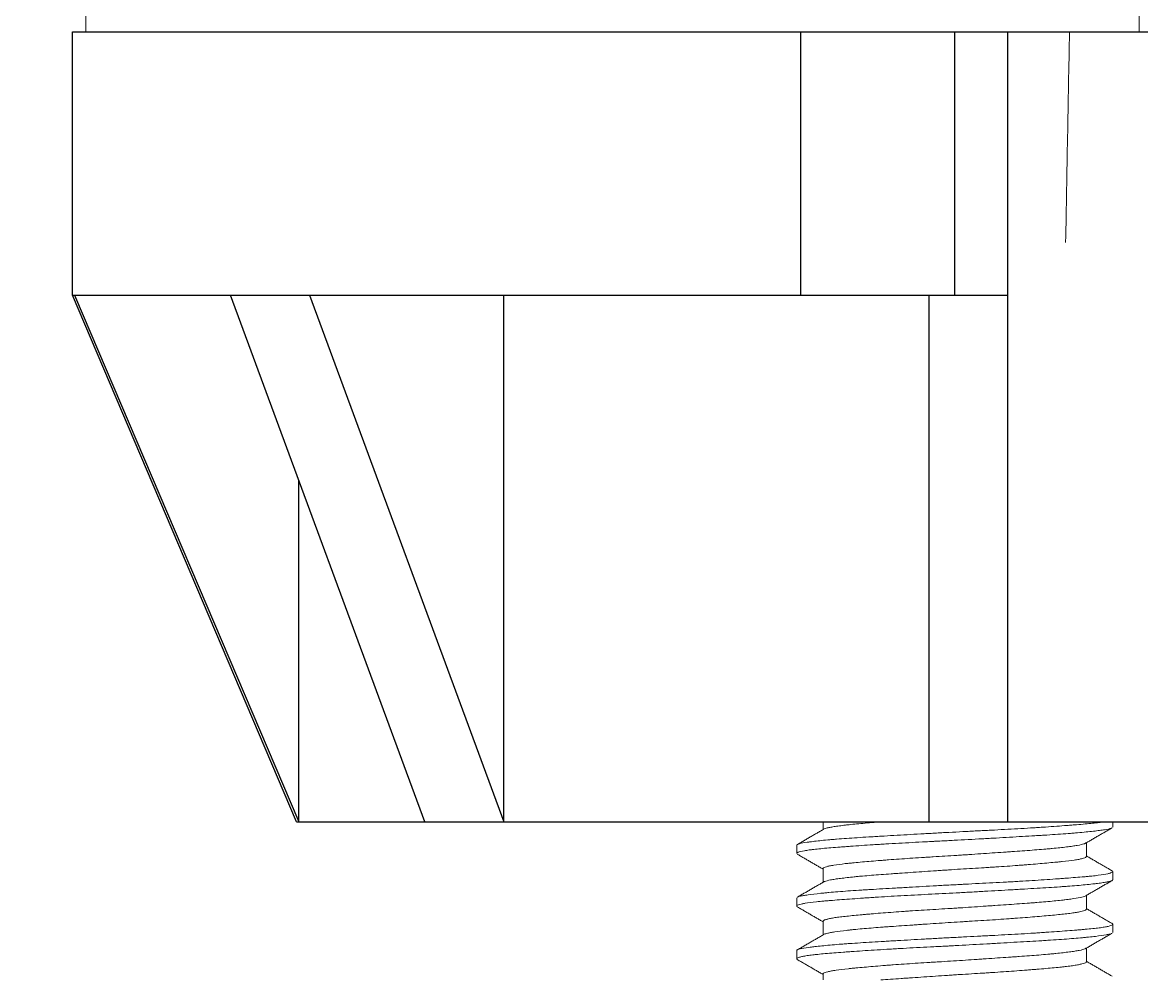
# Model space of a CAD drawing. Extents: x 9509 to 10103, y -14876 to -14456.
# Drawn here: x 9824.88 to 9846.13, y -14785.78 to -14767.66 of the extents above; entities that cross this region are included whole.
import ezdxf

# ---------------------------------------------------------------- set-up
doc = ezdxf.new("R2010")
doc.units = 0
doc.header["$MEASUREMENT"] = 0
doc.linetypes.add('CENTER2', pattern=[28.575, 19.05, -3.175, 3.175, -3.175])
doc.linetypes.add('HIDDEN2', pattern=[4.7625, 3.175, -1.5875])
doc.layers.get('0').update_dxf_attribs({"linetype": 'CONTINUOUS'})
doc.layers.add('1', color=4, linetype='HIDDEN2')
doc.layers.add('CENTER', color=1, linetype='CENTER2')

msp = doc.modelspace()

# ---------------------------------------------------------------- linework, layer by layer
at = {"color": 7, "linetype": 'Continuous'}
for p, q in [((9825.831, -14772.841), (9825.831, -14767.841)), ((9825.831, -14767.841), (9881.331, -14767.841)), ((9839.651, -14767.841), (9839.651, -14772.841)), ((9842.581, -14772.841), (9842.581, -14767.841)), ((9843.581, -14767.841), (9843.581, -14782.841)), ((9830.081, -14782.841), (9825.831, -14772.841)), ((9825.831, -14772.841), (9843.581, -14772.841)), ((9825.872, -14772.841), (9830.129, -14782.841)), ((9832.521, -14782.841), (9828.834, -14772.841)), ((9830.334, -14772.841), (9834.021, -14782.841)), ((9834.021, -14782.841), (9834.021, -14772.841)), ((9842.092, -14772.841), (9842.092, -14782.841)), ((9830.129, -14782.841), (9830.129, -14776.354)), ((9830.081, -14782.841), (9877.081, -14782.841))]:
    msp.add_line(p, q, dxfattribs=at)
at = {"layer": '1', "color": 7, "linetype": 'Continuous', "lineweight": 18}
for p, q in [((9826.081, -14767.841), (9826.081, -14765.841)), ((9846.081, -14767.841), (9846.081, -14765.841)), ((9826.081, -14767.841), (9826.081, -14767.841)), ((9826.081, -14767.841), (9844.761, -14767.841)), ((9840.081, -14782.841), (9840.081, -14782.986)), ((9845.581, -14782.94), (9845.581, -14782.841)), ((9839.581, -14783.283), (9839.584, -14783.277)), ((9839.581, -14783.284), (9839.581, -14783.439)), ((9845.081, -14783.495), (9845.081, -14783.237)), ((9840.081, -14783.728), (9840.081, -14783.987)), ((9845.581, -14783.939), (9845.581, -14783.784)), ((9839.581, -14784.284), (9839.581, -14784.44)), ((9845.081, -14784.496), (9845.081, -14784.237)), ((9840.081, -14784.728), (9840.081, -14784.986)), ((9845.581, -14784.939), (9845.581, -14784.784)), ((9839.581, -14785.284), (9839.581, -14785.439)), ((9845.081, -14785.495), (9845.081, -14785.237)), ((9840.081, -14785.728), (9840.081, -14785.841))]:
    msp.add_line(p, q, dxfattribs=at)
at = {"layer": '1', "color": 1, "linetype": 'Continuous', "lineweight": 13}
msp.add_open_spline([(9844.688, -14771.841), (9844.7, -14771.174), (9844.712, -14770.507), (9844.736, -14769.173), (9844.749, -14768.507), (9844.761, -14767.841)], degree=3, knots=[0, 0, 0, 0, 0.500236, 0.500236, 1, 1, 1, 1], dxfattribs=at)
at = {"layer": '1', "color": 7, "linetype": 'Continuous', "lineweight": 18}
for points, knots in [([(9844.761, -14767.841), (9844.799, -14767.841), (9844.837, -14767.841), (9844.895, -14767.841), (9844.915, -14767.841), (9844.954, -14767.841), (9844.974, -14767.841), (9845.073, -14767.841), (9845.151, -14767.841), (9845.249, -14767.841), (9845.268, -14767.841), (9845.307, -14767.841), (9845.327, -14767.841), (9845.384, -14767.841), (9845.459, -14767.841), (9845.53, -14767.841), (9845.582, -14767.841), (9845.599, -14767.841), (9845.633, -14767.841), (9845.649, -14767.841), (9845.729, -14767.841), (9845.787, -14767.841), (9845.852, -14767.841), (9845.865, -14767.841), (9845.889, -14767.841), (9845.9, -14767.841), (9845.933, -14767.841), (9845.973, -14767.841), (9846.005, -14767.841), (9846.026, -14767.841), (9846.032, -14767.841), (9846.044, -14767.841), (9846.049, -14767.841), (9846.072, -14767.841), (9846.081, -14767.841), (9846.081, -14767.841)], [0, 0, 0, 0, 0.062529, 0.062529, 0.093794, 0.093794, 0.125058, 0.125058, 0.250117, 0.250117, 0.281382, 0.281382, 0.312646, 0.312646, 0.375175, 0.437705, 0.437705, 0.468969, 0.468969, 0.500234, 0.500234, 0.625292, 0.625292, 0.656557, 0.656557, 0.687821, 0.687821, 0.750351, 0.81288, 0.81288, 0.844145, 0.844145, 0.875409, 0.875409, 1, 1, 1, 1]), ([(9839.59, -14783.272), (9839.592, -14783.27), (9839.594, -14783.269), (9839.605, -14783.263), (9839.618, -14783.259), (9839.669, -14783.245), (9839.718, -14783.236), (9839.791, -14783.226), (9839.8, -14783.225), (9839.817, -14783.222), (9839.843, -14783.219), (9839.872, -14783.215), (9839.931, -14783.208), (9840.017, -14783.198), (9840.117, -14783.188), (9840.197, -14783.181), (9840.238, -14783.177), (9840.281, -14783.173), (9840.31, -14783.171), (9840.325, -14783.17), (9840.4, -14783.163), (9840.463, -14783.159), (9840.593, -14783.149), (9840.729, -14783.14), (9840.874, -14783.131), (9840.987, -14783.124), (9841.025, -14783.122), (9841.103, -14783.117), (9841.143, -14783.115), (9841.342, -14783.103), (9841.507, -14783.094), (9841.762, -14783.079), (9841.848, -14783.074), (9841.98, -14783.067), (9842.024, -14783.064), (9842.113, -14783.059), (9842.158, -14783.057), (9842.291, -14783.049), (9842.381, -14783.044), (9842.559, -14783.035), (9842.648, -14783.03), (9842.826, -14783.021), (9842.916, -14783.016), (9843.049, -14783.009), (9843.094, -14783.007), (9843.183, -14783.003), (9843.227, -14783), (9843.445, -14782.989), (9843.614, -14782.98), (9843.86, -14782.966), (9843.941, -14782.961), (9844.06, -14782.953), (9844.099, -14782.951), (9844.176, -14782.946), (9844.213, -14782.944), (9844.399, -14782.931), (9844.538, -14782.921), (9844.699, -14782.909), (9844.73, -14782.907), (9844.792, -14782.902), (9844.823, -14782.9), (9844.911, -14782.893), (9844.967, -14782.888), (9845.123, -14782.875), (9845.214, -14782.866), (9845.31, -14782.854), (9845.328, -14782.852), (9845.355, -14782.848), (9845.363, -14782.847), (9845.38, -14782.844), (9845.391, -14782.843), (9845.401, -14782.841), (9845.404, -14782.841)], [0, 0, 0, 0, 0.0081922, 0.0081922, 0.0374525, 0.0374525, 0.0959731, 0.0959731, 0.1032881, 0.1032881, 0.1106032, 0.1252333, 0.1252333, 0.1544936, 0.1837539, 0.1837539, 0.1983841, 0.2056992, 0.2056992, 0.2130142, 0.2130142, 0.2422745, 0.2422745, 0.2715348, 0.3007951, 0.3007951, 0.3154253, 0.3154253, 0.3300554, 0.3300554, 0.388576, 0.388576, 0.4178363, 0.4178363, 0.4324664, 0.4324664, 0.4470966, 0.4470966, 0.4763569, 0.4763569, 0.5056172, 0.5056172, 0.5348774, 0.5348774, 0.5495076, 0.5495076, 0.5641377, 0.5641377, 0.6226583, 0.6226583, 0.6519186, 0.6519186, 0.6665488, 0.6665488, 0.6811789, 0.6811789, 0.7396995, 0.7396995, 0.7543296, 0.7543296, 0.7689598, 0.7689598, 0.7982201, 0.7982201, 0.8567407, 0.8567407, 0.8713708, 0.8713708, 0.8786859, 0.8786859, 0.886001, 0.8886784, 0.8886784, 0.8886784, 0.8886784]), ([(9840.093, -14782.98), (9840.105, -14782.972), (9840.128, -14782.964), (9840.18, -14782.951), (9840.202, -14782.947), (9840.253, -14782.937), (9840.311, -14782.927), (9840.381, -14782.918), (9840.438, -14782.91), (9840.458, -14782.908), (9840.499, -14782.903), (9840.52, -14782.9), (9840.631, -14782.888), (9840.729, -14782.878), (9840.892, -14782.863), (9840.949, -14782.858), (9841.037, -14782.851), (9841.068, -14782.849), (9841.126, -14782.845), (9841.153, -14782.843), (9841.181, -14782.841)], [0, 0, 0, 0, 0.0517241, 0.0517241, 0.0816571, 0.0816571, 0.11159, 0.141523, 0.141523, 0.1564895, 0.1564895, 0.1714559, 0.1714559, 0.2313218, 0.2313218, 0.2612548, 0.2612548, 0.2762213, 0.2762213, 0.2893838, 0.2893838, 0.2893838, 0.2893838]), ([(9845.565, -14782.956), (9845.561, -14782.958), (9845.556, -14782.96), (9845.526, -14782.971), (9845.485, -14782.98), (9845.414, -14782.991), (9845.399, -14782.994), (9845.366, -14782.998), (9845.349, -14783.001), (9845.296, -14783.008), (9845.217, -14783.017), (9845.078, -14783.032), (9844.972, -14783.042), (9844.887, -14783.05), (9844.858, -14783.052), (9844.798, -14783.057), (9844.768, -14783.06), (9844.674, -14783.067), (9844.609, -14783.071), (9844.475, -14783.081), (9844.404, -14783.085), (9844.295, -14783.092), (9844.258, -14783.094), (9844.183, -14783.099), (9844.144, -14783.101), (9843.95, -14783.112), (9843.789, -14783.122), (9843.538, -14783.136), (9843.453, -14783.141), (9843.323, -14783.149), (9843.279, -14783.151), (9843.213, -14783.155), (9843.191, -14783.156), (9843.147, -14783.159), (9843.125, -14783.16), (9842.926, -14783.171), (9842.748, -14783.181), (9842.48, -14783.195), (9842.391, -14783.2), (9842.279, -14783.206), (9842.256, -14783.207), (9842.212, -14783.209), (9842.189, -14783.21), (9842.122, -14783.214), (9842.078, -14783.216), (9841.857, -14783.227), (9841.686, -14783.236), (9841.435, -14783.25), (9841.353, -14783.255), (9841.251, -14783.261), (9841.231, -14783.262), (9841.191, -14783.265), (9841.131, -14783.268), (9841.073, -14783.272), (9840.881, -14783.284), (9840.737, -14783.294), (9840.569, -14783.306), (9840.519, -14783.31), (9840.471, -14783.314), (9840.439, -14783.316), (9840.424, -14783.317), (9840.346, -14783.323), (9840.287, -14783.328), (9840.12, -14783.341), (9840.022, -14783.35), (9839.916, -14783.362), (9839.896, -14783.364), (9839.867, -14783.368), (9839.857, -14783.369), (9839.839, -14783.371), (9839.793, -14783.377), (9839.754, -14783.383), (9839.672, -14783.398), (9839.632, -14783.408), (9839.605, -14783.419), (9839.603, -14783.42), (9839.598, -14783.423), (9839.595, -14783.424), (9839.589, -14783.428), (9839.586, -14783.43), (9839.582, -14783.435), (9839.581, -14783.438), (9839.581, -14783.44)], [0, 0, 0, 0, 0.012264, 0.012264, 0.071226, 0.071226, 0.085967, 0.085967, 0.100707, 0.100707, 0.130188, 0.15967, 0.189151, 0.189151, 0.203891, 0.203891, 0.218632, 0.218632, 0.248113, 0.248113, 0.277594, 0.277594, 0.292335, 0.292335, 0.307075, 0.307075, 0.366037, 0.366037, 0.395519, 0.395519, 0.410259, 0.410259, 0.417629, 0.417629, 0.425, 0.425, 0.483962, 0.483962, 0.513443, 0.513443, 0.520813, 0.520813, 0.528184, 0.528184, 0.542924, 0.542924, 0.601886, 0.601886, 0.631367, 0.631367, 0.638738, 0.638738, 0.646108, 0.660849, 0.660849, 0.719811, 0.719811, 0.734551, 0.741922, 0.741922, 0.749292, 0.749292, 0.778773, 0.778773, 0.837735, 0.837735, 0.852476, 0.852476, 0.859846, 0.859846, 0.867216, 0.896697, 0.896697, 0.95566, 0.95566, 0.96303, 0.96303, 0.9704, 0.9704, 0.985141, 0.985141, 1, 1, 1, 1]), ([(9845.063, -14783.247), (9845.06, -14783.249), (9845.057, -14783.25), (9845.049, -14783.254), (9845.042, -14783.256), (9845.006, -14783.268), (9844.964, -14783.277), (9844.895, -14783.289), (9844.88, -14783.291), (9844.849, -14783.296), (9844.833, -14783.298), (9844.782, -14783.306), (9844.745, -14783.311), (9844.625, -14783.326), (9844.535, -14783.336), (9844.408, -14783.348), (9844.381, -14783.35), (9844.328, -14783.355), (9844.3, -14783.358), (9844.216, -14783.365), (9844.158, -14783.369), (9843.978, -14783.383), (9843.851, -14783.392), (9843.699, -14783.403), (9843.682, -14783.404), (9843.647, -14783.407), (9843.63, -14783.408), (9843.578, -14783.411), (9843.543, -14783.414), (9843.437, -14783.421), (9843.366, -14783.426), (9843.15, -14783.441), (9843.002, -14783.451), (9842.831, -14783.462), (9842.812, -14783.464), (9842.774, -14783.466), (9842.717, -14783.47), (9842.661, -14783.473), (9842.547, -14783.481), (9842.472, -14783.486), (9842.322, -14783.495), (9842.247, -14783.499), (9842.135, -14783.506), (9842.079, -14783.51), (9842.024, -14783.513), (9841.986, -14783.516), (9841.968, -14783.517), (9841.802, -14783.527), (9841.66, -14783.537), (9841.456, -14783.551), (9841.389, -14783.556), (9841.29, -14783.563), (9841.258, -14783.566), (9841.194, -14783.571), (9841.162, -14783.573), (9841.008, -14783.586), (9840.894, -14783.596), (9840.736, -14783.61), (9840.686, -14783.615), (9840.614, -14783.622), (9840.591, -14783.624), (9840.546, -14783.629), (9840.524, -14783.631), (9840.419, -14783.643), (9840.347, -14783.652), (9840.257, -14783.667), (9840.23, -14783.671), (9840.182, -14783.681), (9840.162, -14783.686), (9840.111, -14783.701), (9840.091, -14783.711), (9840.082, -14783.724), (9840.081, -14783.726), (9840.081, -14783.729), (9840.081, -14783.729), (9840.081, -14783.73)], [0, 0, 0, 0, 0.008516, 0.008516, 0.023512, 0.023512, 0.083492, 0.083492, 0.098488, 0.098488, 0.113483, 0.113483, 0.143473, 0.143473, 0.203454, 0.203454, 0.218449, 0.218449, 0.233444, 0.233444, 0.263435, 0.263435, 0.323416, 0.323416, 0.330913, 0.330913, 0.338411, 0.338411, 0.353406, 0.353406, 0.383396, 0.383396, 0.443377, 0.443377, 0.450875, 0.450875, 0.458372, 0.473368, 0.473368, 0.503358, 0.503358, 0.533348, 0.533348, 0.548344, 0.555841, 0.555841, 0.563339, 0.563339, 0.62332, 0.62332, 0.65331, 0.65331, 0.668305, 0.668305, 0.6833, 0.6833, 0.743281, 0.743281, 0.773272, 0.773272, 0.788267, 0.788267, 0.803262, 0.803262, 0.863243, 0.863243, 0.893233, 0.893233, 0.923223, 0.923223, 0.983204, 0.983204, 0.998199, 0.998199, 1, 1, 1, 1]), ([(9840.1, -14783.976), (9840.103, -14783.974), (9840.108, -14783.972), (9840.136, -14783.961), (9840.174, -14783.952), (9840.249, -14783.938), (9840.278, -14783.933), (9840.325, -14783.926), (9840.342, -14783.923), (9840.377, -14783.918), (9840.396, -14783.916), (9840.49, -14783.903), (9840.577, -14783.893), (9840.7, -14783.881), (9840.725, -14783.878), (9840.777, -14783.873), (9840.804, -14783.871), (9840.886, -14783.864), (9840.942, -14783.859), (9841.119, -14783.845), (9841.244, -14783.836), (9841.41, -14783.824), (9841.444, -14783.822), (9841.496, -14783.818), (9841.513, -14783.817), (9841.548, -14783.814), (9841.565, -14783.813), (9841.653, -14783.807), (9841.724, -14783.802), (9841.939, -14783.788), (9842.086, -14783.777), (9842.256, -14783.766), (9842.275, -14783.765), (9842.313, -14783.762), (9842.332, -14783.761), (9842.389, -14783.757), (9842.427, -14783.755), (9842.541, -14783.747), (9842.617, -14783.742), (9842.844, -14783.728), (9842.994, -14783.719), (9843.162, -14783.709), (9843.18, -14783.707), (9843.217, -14783.705), (9843.273, -14783.702), (9843.327, -14783.698), (9843.435, -14783.691), (9843.577, -14783.682), (9843.713, -14783.672), (9843.813, -14783.664), (9843.846, -14783.662), (9843.911, -14783.657), (9843.943, -14783.654), (9844.102, -14783.642), (9844.219, -14783.632), (9844.382, -14783.617), (9844.433, -14783.612), (9844.508, -14783.605), (9844.532, -14783.603), (9844.579, -14783.598), (9844.601, -14783.596), (9844.711, -14783.584), (9844.787, -14783.575), (9844.882, -14783.561), (9844.911, -14783.556), (9844.949, -14783.549), (9844.961, -14783.546), (9844.984, -14783.541), (9844.994, -14783.539), (9845.041, -14783.526), (9845.065, -14783.516), (9845.078, -14783.503), (9845.081, -14783.5), (9845.081, -14783.496), (9845.081, -14783.495), (9845.081, -14783.495), (9845.081, -14783.495)], [0, 0, 0, 0, 0.012066, 0.012066, 0.072394, 0.072394, 0.102558, 0.102558, 0.11764, 0.11764, 0.132722, 0.132722, 0.19305, 0.19305, 0.208132, 0.208132, 0.223214, 0.223214, 0.253378, 0.253378, 0.313707, 0.313707, 0.328789, 0.328789, 0.33633, 0.33633, 0.343871, 0.343871, 0.374035, 0.374035, 0.434363, 0.434363, 0.441904, 0.441904, 0.449445, 0.449445, 0.464527, 0.464527, 0.494691, 0.494691, 0.555019, 0.555019, 0.56256, 0.56256, 0.570101, 0.585183, 0.585183, 0.615347, 0.645512, 0.645512, 0.660594, 0.660594, 0.675676, 0.675676, 0.736004, 0.736004, 0.766168, 0.766168, 0.78125, 0.78125, 0.796332, 0.796332, 0.85666, 0.85666, 0.886824, 0.886824, 0.901906, 0.901906, 0.916988, 0.916988, 0.977317, 0.977317, 0.992399, 0.99994, 0.99994, 1, 1, 1, 1]), ([(9845.581, -14783.941), (9845.581, -14783.942), (9845.58, -14783.944), (9845.576, -14783.95), (9845.569, -14783.955), (9845.554, -14783.961), (9845.551, -14783.962), (9845.544, -14783.964), (9845.534, -14783.968), (9845.52, -14783.971), (9845.492, -14783.978), (9845.445, -14783.987), (9845.384, -14783.996), (9845.332, -14784.003), (9845.305, -14784.007), (9845.275, -14784.01), (9845.255, -14784.013), (9845.245, -14784.014), (9845.192, -14784.02), (9845.101, -14784.03), (9844.946, -14784.045), (9844.83, -14784.055), (9844.738, -14784.062), (9844.706, -14784.064), (9844.642, -14784.069), (9844.608, -14784.071), (9844.44, -14784.083), (9844.297, -14784.092), (9844.068, -14784.106), (9843.99, -14784.11), (9843.869, -14784.117), (9843.828, -14784.119), (9843.745, -14784.124), (9843.704, -14784.127), (9843.494, -14784.139), (9843.323, -14784.149), (9843.06, -14784.163), (9842.971, -14784.169), (9842.837, -14784.176), (9842.792, -14784.179), (9842.702, -14784.183), (9842.657, -14784.186), (9842.433, -14784.198), (9842.255, -14784.207), (9841.991, -14784.22), (9841.903, -14784.225), (9841.728, -14784.234), (9841.643, -14784.239), (9841.39, -14784.252), (9841.229, -14784.262), (9841.035, -14784.274), (9840.997, -14784.277), (9840.921, -14784.282), (9840.884, -14784.284), (9840.773, -14784.292), (9840.703, -14784.297), (9840.567, -14784.307), (9840.502, -14784.311), (9840.377, -14784.321), (9840.317, -14784.325), (9840.232, -14784.332), (9840.204, -14784.335), (9840.164, -14784.338), (9840.15, -14784.339), (9840.124, -14784.341), (9840.06, -14784.347), (9840.001, -14784.353), (9839.872, -14784.367), (9839.799, -14784.376), (9839.734, -14784.387), (9839.727, -14784.388), (9839.713, -14784.391), (9839.707, -14784.392), (9839.688, -14784.396), (9839.676, -14784.398), (9839.645, -14784.405), (9839.61, -14784.415), (9839.592, -14784.425), (9839.581, -14784.435), (9839.58, -14784.44), (9839.583, -14784.446), (9839.584, -14784.447), (9839.587, -14784.449), (9839.59, -14784.452), (9839.593, -14784.454), (9839.595, -14784.455)], [0, 0, 0, 0, 0.009973, 0.009973, 0.037677, 0.037677, 0.044603, 0.044603, 0.051529, 0.06538, 0.06538, 0.093084, 0.120788, 0.120788, 0.13464, 0.141566, 0.141566, 0.148492, 0.148492, 0.176196, 0.2039, 0.231604, 0.231604, 0.245456, 0.245456, 0.259308, 0.259308, 0.314716, 0.314716, 0.34242, 0.34242, 0.356271, 0.356271, 0.370123, 0.370123, 0.425531, 0.425531, 0.453235, 0.453235, 0.467087, 0.467087, 0.480939, 0.480939, 0.536347, 0.536347, 0.564051, 0.564051, 0.591755, 0.591755, 0.647162, 0.647162, 0.661014, 0.661014, 0.674866, 0.674866, 0.70257, 0.70257, 0.730274, 0.730274, 0.757978, 0.757978, 0.77183, 0.77183, 0.778756, 0.778756, 0.785682, 0.813386, 0.813386, 0.868794, 0.868794, 0.87572, 0.87572, 0.882646, 0.882646, 0.896498, 0.896498, 0.924201, 0.951905, 0.951905, 0.979609, 0.979609, 0.986535, 0.986535, 0.993461, 1, 1, 1, 1]), ([(9839.597, -14784.267), (9839.607, -14784.262), (9839.622, -14784.257), (9839.651, -14784.25), (9839.661, -14784.248), (9839.683, -14784.243), (9839.695, -14784.241), (9839.734, -14784.234), (9839.764, -14784.23), (9839.863, -14784.216), (9839.944, -14784.206), (9840.064, -14784.194), (9840.089, -14784.191), (9840.14, -14784.186), (9840.166, -14784.184), (9840.248, -14784.176), (9840.305, -14784.171), (9840.425, -14784.161), (9840.488, -14784.157), (9840.62, -14784.147), (9840.689, -14784.143), (9840.779, -14784.137), (9840.797, -14784.136), (9840.833, -14784.134), (9840.888, -14784.13), (9840.944, -14784.127), (9841.058, -14784.12), (9841.213, -14784.111), (9841.375, -14784.102), (9841.5, -14784.094), (9841.563, -14784.091), (9841.648, -14784.086), (9841.692, -14784.083), (9841.886, -14784.072), (9842.061, -14784.062), (9842.327, -14784.047), (9842.416, -14784.042), (9842.55, -14784.035), (9842.595, -14784.033), (9842.663, -14784.029), (9842.686, -14784.028), (9842.731, -14784.026), (9842.753, -14784.024), (9842.955, -14784.014), (9843.132, -14784.005), (9843.391, -14783.992), (9843.477, -14783.987), (9843.584, -14783.981), (9843.605, -14783.98), (9843.647, -14783.978), (9843.668, -14783.977), (9843.731, -14783.973), (9843.773, -14783.971), (9843.977, -14783.959), (9844.132, -14783.949), (9844.353, -14783.934), (9844.425, -14783.929), (9844.512, -14783.923), (9844.529, -14783.922), (9844.563, -14783.919), (9844.614, -14783.916), (9844.663, -14783.912), (9844.822, -14783.9), (9844.936, -14783.891), (9845.065, -14783.88), (9845.102, -14783.876), (9845.138, -14783.873), (9845.161, -14783.871), (9845.173, -14783.869), (9845.229, -14783.864), (9845.27, -14783.859), (9845.382, -14783.845), (9845.442, -14783.835), (9845.498, -14783.823), (9845.508, -14783.82), (9845.526, -14783.815), (9845.535, -14783.813), (9845.557, -14783.805), (9845.567, -14783.8), (9845.579, -14783.791), (9845.581, -14783.787), (9845.581, -14783.783)], [0, 0, 0, 0, 0.032546, 0.032546, 0.047287, 0.047287, 0.062028, 0.062028, 0.091509, 0.091509, 0.150471, 0.150471, 0.165211, 0.165211, 0.179952, 0.179952, 0.209433, 0.209433, 0.238914, 0.238914, 0.268395, 0.268395, 0.275765, 0.275765, 0.283136, 0.297876, 0.297876, 0.327357, 0.356838, 0.356838, 0.371579, 0.378949, 0.38632, 0.38632, 0.445282, 0.445282, 0.474763, 0.474763, 0.489503, 0.489503, 0.496874, 0.496874, 0.504244, 0.504244, 0.563206, 0.563206, 0.592687, 0.592687, 0.600057, 0.600057, 0.607428, 0.607428, 0.622168, 0.622168, 0.68113, 0.68113, 0.710612, 0.710612, 0.717982, 0.717982, 0.725352, 0.740093, 0.740093, 0.799055, 0.799055, 0.813795, 0.821166, 0.821166, 0.828536, 0.828536, 0.858017, 0.858017, 0.916979, 0.916979, 0.93172, 0.93172, 0.94646, 0.94646, 0.975941, 0.975941, 1, 1, 1, 1]), ([(9845.069, -14784.244), (9845.063, -14784.248), (9845.055, -14784.251), (9845.032, -14784.26), (9845.016, -14784.264), (9844.956, -14784.278), (9844.904, -14784.288), (9844.807, -14784.302), (9844.771, -14784.307), (9844.714, -14784.315), (9844.693, -14784.317), (9844.652, -14784.322), (9844.63, -14784.325), (9844.519, -14784.337), (9844.42, -14784.347), (9844.257, -14784.361), (9844.2, -14784.366), (9844.111, -14784.373), (9844.08, -14784.375), (9844.019, -14784.38), (9843.987, -14784.382), (9843.829, -14784.394), (9843.696, -14784.403), (9843.488, -14784.418), (9843.417, -14784.423), (9843.326, -14784.429), (9843.308, -14784.43), (9843.271, -14784.433), (9843.217, -14784.436), (9843.161, -14784.44), (9842.977, -14784.453), (9842.828, -14784.463), (9842.639, -14784.475), (9842.582, -14784.479), (9842.525, -14784.482), (9842.487, -14784.485), (9842.468, -14784.486), (9842.373, -14784.492), (9842.297, -14784.496), (9842.073, -14784.51), (9841.927, -14784.519), (9841.747, -14784.531), (9841.712, -14784.533), (9841.658, -14784.537), (9841.641, -14784.538), (9841.605, -14784.541), (9841.588, -14784.542), (9841.501, -14784.548), (9841.433, -14784.553), (9841.236, -14784.567), (9841.111, -14784.577), (9840.964, -14784.59), (9840.935, -14784.592), (9840.879, -14784.597), (9840.851, -14784.6), (9840.77, -14784.607), (9840.719, -14784.612), (9840.574, -14784.626), (9840.487, -14784.635), (9840.392, -14784.647), (9840.374, -14784.649), (9840.339, -14784.654), (9840.323, -14784.656), (9840.276, -14784.663), (9840.22, -14784.673), (9840.176, -14784.683), (9840.148, -14784.69), (9840.14, -14784.693), (9840.125, -14784.698), (9840.118, -14784.7), (9840.091, -14784.712), (9840.081, -14784.72), (9840.081, -14784.729)], [0, 0, 0, 0, 0.023615, 0.023615, 0.053433, 0.053433, 0.113071, 0.113071, 0.142889, 0.142889, 0.157799, 0.157799, 0.172708, 0.172708, 0.232345, 0.232345, 0.262164, 0.262164, 0.277073, 0.277073, 0.291983, 0.291983, 0.35162, 0.35162, 0.381439, 0.381439, 0.388893, 0.388893, 0.396348, 0.411257, 0.411257, 0.470895, 0.470895, 0.485804, 0.493259, 0.493259, 0.500714, 0.500714, 0.530532, 0.530532, 0.59017, 0.59017, 0.605079, 0.605079, 0.612534, 0.612534, 0.619988, 0.619988, 0.649807, 0.649807, 0.709444, 0.709444, 0.724354, 0.724354, 0.739263, 0.739263, 0.769082, 0.769082, 0.828719, 0.828719, 0.843628, 0.843628, 0.858538, 0.858538, 0.888356, 0.918175, 0.918175, 0.933084, 0.933084, 0.947994, 0.947994, 1, 1, 1, 1]), ([(9840.093, -14784.98), (9840.104, -14784.972), (9840.125, -14784.965), (9840.165, -14784.955), (9840.175, -14784.952), (9840.197, -14784.948), (9840.208, -14784.945), (9840.246, -14784.938), (9840.274, -14784.933), (9840.369, -14784.919), (9840.443, -14784.909), (9840.552, -14784.897), (9840.575, -14784.894), (9840.621, -14784.889), (9840.645, -14784.886), (9840.719, -14784.879), (9840.77, -14784.874), (9840.932, -14784.86), (9841.049, -14784.85), (9841.207, -14784.839), (9841.239, -14784.836), (9841.304, -14784.832), (9841.337, -14784.829), (9841.436, -14784.822), (9841.572, -14784.813), (9841.713, -14784.803), (9841.821, -14784.796), (9841.875, -14784.792), (9841.93, -14784.788), (9841.967, -14784.786), (9841.986, -14784.784), (9842.154, -14784.773), (9842.303, -14784.763), (9842.53, -14784.748), (9842.606, -14784.743), (9842.72, -14784.736), (9842.758, -14784.734), (9842.815, -14784.73), (9842.834, -14784.729), (9842.872, -14784.727), (9842.891, -14784.725), (9843.061, -14784.715), (9843.209, -14784.706), (9843.425, -14784.692), (9843.496, -14784.687), (9843.601, -14784.68), (9843.636, -14784.677), (9843.705, -14784.672), (9843.739, -14784.67), (9843.906, -14784.658), (9844.031, -14784.648), (9844.208, -14784.633), (9844.266, -14784.628), (9844.376, -14784.618), (9844.428, -14784.613), (9844.576, -14784.599), (9844.664, -14784.59), (9844.76, -14784.578), (9844.778, -14784.576), (9844.814, -14784.571), (9844.831, -14784.569), (9844.879, -14784.561), (9844.908, -14784.556), (9844.985, -14784.542), (9845.023, -14784.532), (9845.054, -14784.519), (9845.059, -14784.517), (9845.069, -14784.511), (9845.072, -14784.509), (9845.079, -14784.503), (9845.081, -14784.499), (9845.081, -14784.495)], [0, 0, 0, 0, 0.049329, 0.049329, 0.064295, 0.064295, 0.079262, 0.079262, 0.109195, 0.109195, 0.169061, 0.169061, 0.184027, 0.184027, 0.198993, 0.198993, 0.228926, 0.228926, 0.288792, 0.288792, 0.303759, 0.303759, 0.318725, 0.318725, 0.348658, 0.378591, 0.378591, 0.393557, 0.401041, 0.401041, 0.408524, 0.408524, 0.46839, 0.46839, 0.498323, 0.498323, 0.513289, 0.513289, 0.520772, 0.520772, 0.528256, 0.528256, 0.588121, 0.588121, 0.618054, 0.618054, 0.633021, 0.633021, 0.647987, 0.647987, 0.707853, 0.707853, 0.737786, 0.737786, 0.767719, 0.767719, 0.827585, 0.827585, 0.842551, 0.842551, 0.857518, 0.857518, 0.887451, 0.887451, 0.947317, 0.947317, 0.962283, 0.962283, 0.97725, 0.97725, 1, 1, 1, 1]), ([(9839.581, -14785.284), (9839.581, -14785.282), (9839.582, -14785.28), (9839.585, -14785.276), (9839.589, -14785.272), (9839.595, -14785.269), (9839.599, -14785.266), (9839.602, -14785.265), (9839.616, -14785.26), (9839.631, -14785.255), (9839.688, -14785.242), (9839.742, -14785.233), (9839.828, -14785.221), (9839.846, -14785.218), (9839.874, -14785.215), (9839.884, -14785.213), (9839.904, -14785.211), (9839.956, -14785.205), (9840.012, -14785.199), (9840.157, -14785.184), (9840.267, -14785.174), (9840.405, -14785.163), (9840.421, -14785.162), (9840.452, -14785.159), (9840.468, -14785.158), (9840.517, -14785.155), (9840.549, -14785.152), (9840.65, -14785.145), (9840.719, -14785.141), (9840.934, -14785.127), (9841.086, -14785.118), (9841.288, -14785.107), (9841.329, -14785.104), (9841.411, -14785.099), (9841.453, -14785.097), (9841.578, -14785.09), (9841.747, -14785.08), (9841.921, -14785.07), (9842.052, -14785.063), (9842.097, -14785.06), (9842.185, -14785.055), (9842.23, -14785.053), (9842.365, -14785.045), (9842.455, -14785.04), (9842.634, -14785.031), (9842.723, -14785.026), (9842.901, -14785.017), (9842.989, -14785.012), (9843.122, -14785.006), (9843.166, -14785.003), (9843.254, -14784.999), (9843.298, -14784.997), (9843.516, -14784.985), (9843.684, -14784.976), (9843.927, -14784.962), (9844.006, -14784.957), (9844.123, -14784.949), (9844.161, -14784.947), (9844.237, -14784.942), (9844.275, -14784.939), (9844.458, -14784.927), (9844.594, -14784.917), (9844.782, -14784.903), (9844.842, -14784.898), (9844.928, -14784.891), (9844.956, -14784.889), (9845.01, -14784.885), (9845.036, -14784.882), (9845.162, -14784.871), (9845.249, -14784.862), (9845.358, -14784.848), (9845.391, -14784.843), (9845.435, -14784.835), (9845.448, -14784.833), (9845.474, -14784.828), (9845.485, -14784.826), (9845.538, -14784.813), (9845.565, -14784.803), (9845.579, -14784.791), (9845.58, -14784.788), (9845.582, -14784.784), (9845.581, -14784.781), (9845.579, -14784.776), (9845.576, -14784.774), (9845.572, -14784.771)], [0, 0, 0, 0, 0.01112, 0.01112, 0.025021, 0.031972, 0.031972, 0.038922, 0.038922, 0.066725, 0.066725, 0.12233, 0.12233, 0.136231, 0.136231, 0.143182, 0.143182, 0.150132, 0.177935, 0.177935, 0.23354, 0.23354, 0.24049, 0.24049, 0.247441, 0.247441, 0.261342, 0.261342, 0.289145, 0.289145, 0.34475, 0.34475, 0.358651, 0.358651, 0.372552, 0.372552, 0.400355, 0.428157, 0.428157, 0.442059, 0.442059, 0.45596, 0.45596, 0.483762, 0.483762, 0.511565, 0.511565, 0.539367, 0.539367, 0.553269, 0.553269, 0.56717, 0.56717, 0.622775, 0.622775, 0.650578, 0.650578, 0.664479, 0.664479, 0.67838, 0.67838, 0.733985, 0.733985, 0.761788, 0.761788, 0.775689, 0.775689, 0.78959, 0.78959, 0.845195, 0.845195, 0.872998, 0.872998, 0.886899, 0.886899, 0.9008, 0.9008, 0.956405, 0.956405, 0.970306, 0.970306, 0.984208, 0.984208, 1, 1, 1, 1]), ([(9845.564, -14784.957), (9845.564, -14784.957), (9845.553, -14784.962), (9845.538, -14784.966), (9845.511, -14784.973), (9845.496, -14784.977), (9845.479, -14784.98), (9845.467, -14784.982), (9845.461, -14784.983), (9845.403, -14784.994), (9845.336, -14785.003), (9845.215, -14785.018), (9845.171, -14785.022), (9845.099, -14785.03), (9845.074, -14785.032), (9845.036, -14785.036), (9845.023, -14785.037), (9844.996, -14785.04), (9844.929, -14785.046), (9844.857, -14785.052), (9844.737, -14785.062), (9844.674, -14785.067), (9844.543, -14785.076), (9844.474, -14785.081), (9844.385, -14785.086), (9844.367, -14785.087), (9844.33, -14785.09), (9844.312, -14785.091), (9844.256, -14785.094), (9844.219, -14785.097), (9844.029, -14785.108), (9843.87, -14785.117), (9843.622, -14785.131), (9843.537, -14785.136), (9843.429, -14785.142), (9843.408, -14785.144), (9843.364, -14785.146), (9843.299, -14785.15), (9843.233, -14785.154), (9843.014, -14785.166), (9842.837, -14785.176), (9842.614, -14785.188), (9842.569, -14785.191), (9842.501, -14785.194), (9842.479, -14785.195), (9842.434, -14785.198), (9842.411, -14785.199), (9842.299, -14785.205), (9842.209, -14785.209), (9841.944, -14785.223), (9841.771, -14785.232), (9841.559, -14785.243), (9841.517, -14785.245), (9841.434, -14785.25), (9841.392, -14785.253), (9841.269, -14785.26), (9841.189, -14785.265), (9840.955, -14785.279), (9840.808, -14785.289), (9840.635, -14785.302), (9840.601, -14785.304), (9840.534, -14785.309), (9840.501, -14785.311), (9840.406, -14785.319), (9840.345, -14785.323), (9840.173, -14785.337), (9840.07, -14785.346), (9839.958, -14785.357), (9839.936, -14785.36), (9839.895, -14785.364), (9839.875, -14785.367), (9839.819, -14785.374), (9839.752, -14785.383), (9839.673, -14785.398), (9839.636, -14785.408), (9839.607, -14785.418), (9839.596, -14785.423), (9839.584, -14785.432), (9839.581, -14785.436), (9839.581, -14785.44)], [0, 0, 0, 0, 0.001887, 0.031368, 0.031368, 0.046108, 0.053479, 0.053479, 0.060849, 0.060849, 0.119811, 0.119811, 0.149292, 0.149292, 0.164033, 0.164033, 0.171403, 0.171403, 0.178774, 0.208255, 0.208255, 0.237736, 0.237736, 0.267217, 0.267217, 0.274587, 0.274587, 0.281958, 0.281958, 0.296698, 0.296698, 0.35566, 0.35566, 0.385142, 0.385142, 0.392512, 0.392512, 0.399882, 0.414623, 0.414623, 0.473585, 0.473585, 0.488326, 0.488326, 0.495696, 0.495696, 0.503066, 0.503066, 0.532547, 0.532547, 0.59151, 0.59151, 0.60625, 0.60625, 0.620991, 0.620991, 0.650472, 0.650472, 0.709434, 0.709434, 0.724175, 0.724175, 0.738915, 0.738915, 0.768397, 0.768397, 0.827359, 0.827359, 0.8421, 0.8421, 0.85684, 0.85684, 0.886321, 0.915802, 0.945284, 0.945284, 0.974765, 0.974765, 1, 1, 1, 1]), ([(9845.064, -14785.247), (9845.06, -14785.249), (9845.057, -14785.25), (9845.03, -14785.261), (9844.994, -14785.27), (9844.933, -14785.282), (9844.919, -14785.284), (9844.891, -14785.289), (9844.876, -14785.292), (9844.83, -14785.299), (9844.795, -14785.304), (9844.684, -14785.319), (9844.599, -14785.329), (9844.477, -14785.341), (9844.452, -14785.344), (9844.401, -14785.349), (9844.374, -14785.351), (9844.294, -14785.358), (9844.238, -14785.363), (9844.064, -14785.377), (9843.94, -14785.386), (9843.774, -14785.398), (9843.741, -14785.4), (9843.673, -14785.405), (9843.638, -14785.407), (9843.535, -14785.414), (9843.395, -14785.424), (9843.25, -14785.434), (9843.14, -14785.441), (9843.103, -14785.444), (9843.029, -14785.449), (9842.991, -14785.452), (9842.803, -14785.464), (9842.652, -14785.474), (9842.426, -14785.488), (9842.351, -14785.493), (9842.238, -14785.5), (9842.201, -14785.502), (9842.144, -14785.506), (9842.125, -14785.507), (9842.088, -14785.509), (9842.069, -14785.51), (9841.902, -14785.521), (9841.759, -14785.53), (9841.55, -14785.544), (9841.464, -14785.55), (9841.381, -14785.557), (9841.348, -14785.559), (9841.331, -14785.56), (9841.282, -14785.564), (9841.249, -14785.567), (9841.091, -14785.579), (9840.973, -14785.589), (9840.808, -14785.604), (9840.755, -14785.608), (9840.693, -14785.614), (9840.68, -14785.616), (9840.656, -14785.618), (9840.619, -14785.621), (9840.585, -14785.625), (9840.473, -14785.637), (9840.396, -14785.646), (9840.314, -14785.658), (9840.298, -14785.66), (9840.268, -14785.665), (9840.254, -14785.667), (9840.214, -14785.675), (9840.19, -14785.68), (9840.131, -14785.694), (9840.104, -14785.704), (9840.088, -14785.717), (9840.085, -14785.719), (9840.082, -14785.724), (9840.081, -14785.727), (9840.081, -14785.729)], [0, 0, 0, 0, 0.010555, 0.010555, 0.070536, 0.070536, 0.085531, 0.085531, 0.100526, 0.100526, 0.130517, 0.130517, 0.190498, 0.190498, 0.205493, 0.205493, 0.220488, 0.220488, 0.250478, 0.250478, 0.310459, 0.310459, 0.325454, 0.325454, 0.340449, 0.340449, 0.37044, 0.40043, 0.40043, 0.415425, 0.415425, 0.43042, 0.43042, 0.490401, 0.490401, 0.520391, 0.520391, 0.535387, 0.535387, 0.542884, 0.542884, 0.550382, 0.550382, 0.610362, 0.610362, 0.640353, 0.64785, 0.64785, 0.655348, 0.655348, 0.670343, 0.670343, 0.730324, 0.730324, 0.760314, 0.760314, 0.767812, 0.767812, 0.775309, 0.790305, 0.790305, 0.850285, 0.850285, 0.86528, 0.86528, 0.880276, 0.880276, 0.910266, 0.910266, 0.970247, 0.970247, 0.985242, 0.985242, 1, 1, 1, 1]), ([(9841.181, -14785.841), (9841.239, -14785.836), (9841.299, -14785.832), (9841.426, -14785.823), (9841.511, -14785.817), (9841.599, -14785.811), (9841.634, -14785.808), (9841.652, -14785.807), (9841.705, -14785.804), (9841.741, -14785.801), (9841.921, -14785.789), (9842.068, -14785.779), (9842.293, -14785.764), (9842.368, -14785.759), (9842.464, -14785.752), (9842.483, -14785.751), (9842.521, -14785.749), (9842.54, -14785.747), (9842.597, -14785.744), (9842.635, -14785.741), (9842.825, -14785.729), (9842.975, -14785.72), (9843.16, -14785.709), (9843.197, -14785.706), (9843.271, -14785.702), (9843.308, -14785.699), (9843.417, -14785.692), (9843.488, -14785.688), (9843.697, -14785.673), (9843.831, -14785.663), (9843.989, -14785.651), (9844.021, -14785.648), (9844.083, -14785.643), (9844.113, -14785.641), (9844.202, -14785.633), (9844.259, -14785.628), (9844.423, -14785.614), (9844.522, -14785.604), (9844.634, -14785.593), (9844.655, -14785.59), (9844.697, -14785.586), (9844.717, -14785.583), (9844.775, -14785.576), (9844.845, -14785.567), (9844.904, -14785.557), (9844.943, -14785.55), (9844.955, -14785.547), (9844.978, -14785.542), (9844.988, -14785.54), (9845.037, -14785.527), (9845.063, -14785.517), (9845.079, -14785.503), (9845.081, -14785.499), (9845.081, -14785.495)], [0.284642, 0.284642, 0.284642, 0.284642, 0.312621, 0.312621, 0.342727, 0.3502535, 0.3502535, 0.35778, 0.35778, 0.372833, 0.372833, 0.433045, 0.433045, 0.463151, 0.463151, 0.4706775, 0.4706775, 0.478204, 0.478204, 0.493257, 0.493257, 0.5534689, 0.5534689, 0.5685219, 0.5685219, 0.5835749, 0.5835749, 0.6136809, 0.6136809, 0.6738929, 0.6738929, 0.6889459, 0.6889459, 0.7039989, 0.7039989, 0.7341049, 0.7341049, 0.7943169, 0.7943169, 0.8093699, 0.8093699, 0.8244229, 0.8244229, 0.8545288, 0.8846348, 0.8846348, 0.8996878, 0.8996878, 0.9147408, 0.9147408, 0.9749528, 0.9749528, 1, 1, 1, 1])]:
    msp.add_open_spline(points, degree=3, knots=knots, dxfattribs=at)
for points in [[(9840.098, -14782.977), (9839.84, -14783.126), (9839.583, -14783.276)], [(9845.058, -14783.25), (9845.315, -14783.101), (9845.573, -14782.952)], [(9839.588, -14783.451), (9839.835, -14783.594), (9840.081, -14783.737)], [(9845.576, -14783.773), (9845.329, -14783.63), (9845.081, -14783.486)], [(9845.065, -14784.246), (9845.322, -14784.097), (9845.58, -14783.948)], [(9840.105, -14783.973), (9839.848, -14784.122), (9839.591, -14784.271)], [(9839.587, -14784.45), (9839.834, -14784.594), (9840.081, -14784.737)], [(9845.578, -14784.775), (9845.33, -14784.631), (9845.081, -14784.486)], [(9840.098, -14784.977), (9839.841, -14785.126), (9839.584, -14785.275)], [(9845.058, -14785.25), (9845.315, -14785.101), (9845.573, -14784.952)], [(9839.583, -14785.448), (9839.832, -14785.592), (9840.081, -14785.737)], [(9845.573, -14785.772), (9845.327, -14785.629), (9845.081, -14785.487)]]:
    msp.add_open_spline(points, degree=2, dxfattribs=at)
at = {"layer": 'CENTER', "color": 1, "linetype": 'CENTER2', "ltscale": 0.5}
msp.add_spline([(9801.223, -14792.055, 0), (9806.03, -14775.489, 0), (9818.009, -14772.315, 0), (9830.62, -14816.647, 0), (9844.314, -14818.418, 0), (9852.849, -14797.52, 0), (9853.544, -14780.841)], degree=3, dxfattribs=at)

doc.saveas('drawing.dxf')
